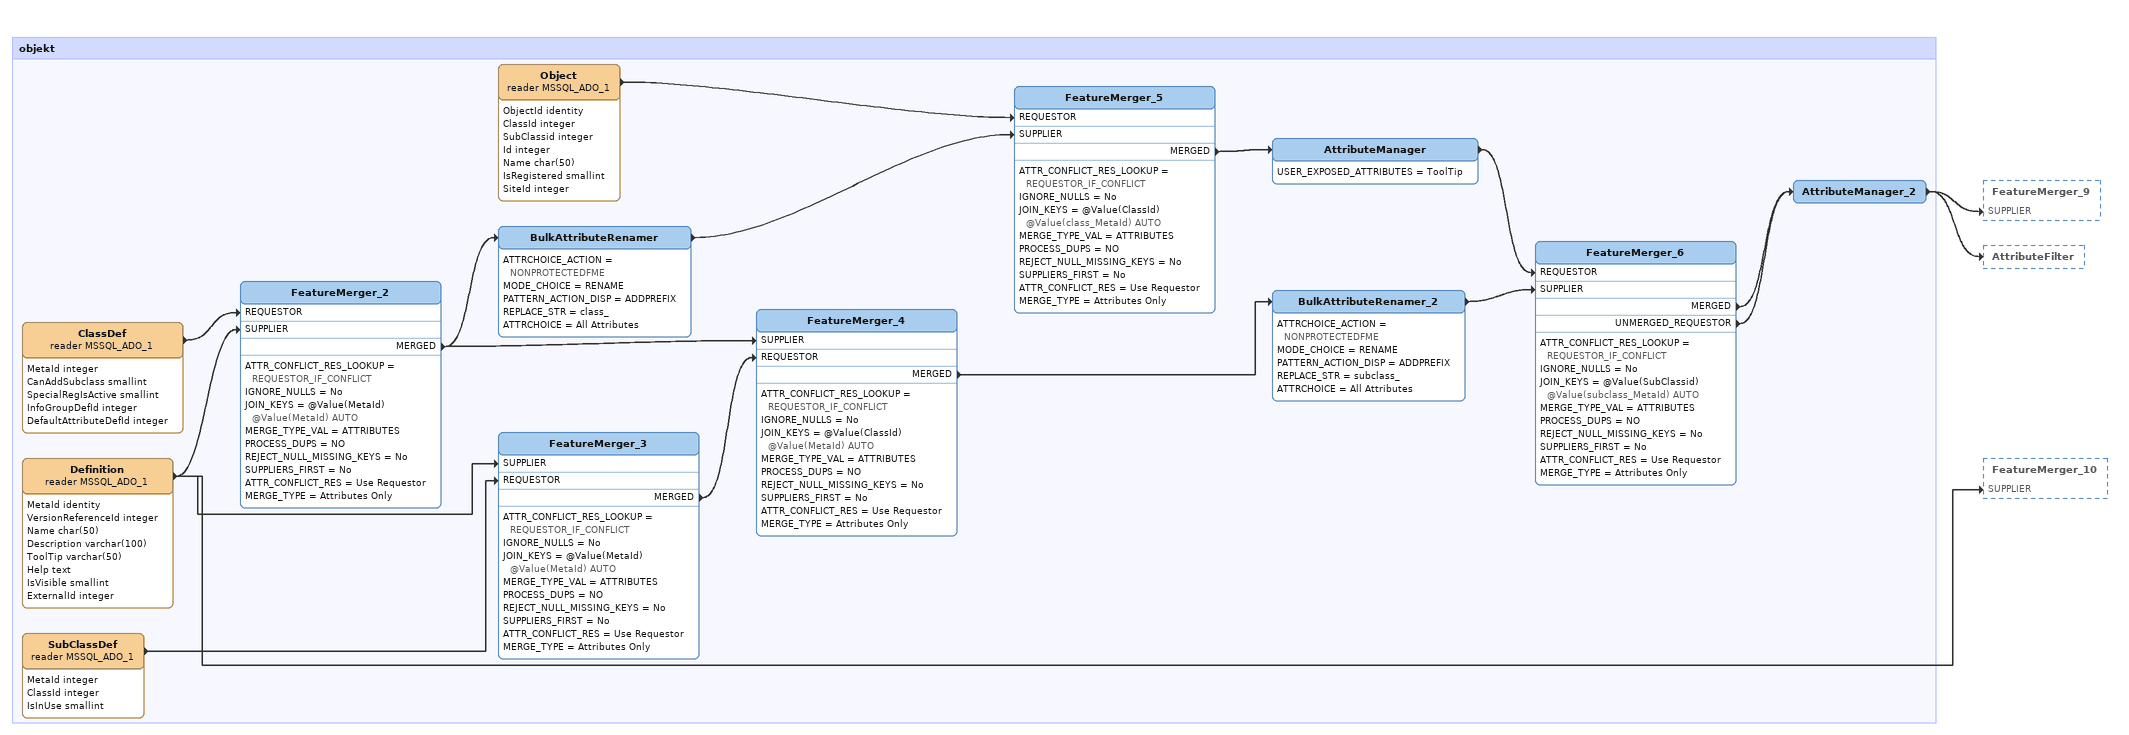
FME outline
Bookmark: objekt
ClassDef (reader MSSQL_ADO_1)
    attributes: MetaId integer, CanAddSubclass smallint, SpecialRegIsActive smallint, InfoGroupDefId integer, DefaultAttributeDefId integer
    -> FeatureMerger_2 [REQUESTOR]
Definition (reader MSSQL_ADO_1)
    attributes: MetaId identity, VersionReferenceId integer, Name char(50), Description varchar(100), ToolTip varchar(50), Help text, IsVisible smallint, ExternalId integer
    -> FeatureMerger_2 [SUPPLIER]
    -> FeatureMerger_3 [SUPPLIER]
    -> FeatureMerger_10 [SUPPLIER]
FeatureMerger_2
    ATTR_CONFLICT_RES_LOOKUP = REQUESTOR_IF_CONFLICT
    IGNORE_NULLS = No
    JOIN_KEYS = @Value(MetaId) @Value(MetaId) AUTO
    MERGE_TYPE_VAL = ATTRIBUTES
    PROCESS_DUPS = NO
    REJECT_NULL_MISSING_KEYS = No
    SUPPLIERS_FIRST = No
    ATTR_CONFLICT_RES = Use Requestor
    MERGE_TYPE = Attributes Only
    MERGED -> FeatureMerger_4 [SUPPLIER]
    MERGED -> BulkAttributeRenamer
BulkAttributeRenamer
    ATTRCHOICE_ACTION = NONPROTECTEDFME
    MODE_CHOICE = RENAME
    PATTERN_ACTION_DISP = ADDPREFIX
    REPLACE_STR = class_
    ATTRCHOICE = All Attributes
    -> FeatureMerger_5 [SUPPLIER]
SubClassDef (reader MSSQL_ADO_1)
    attributes: MetaId integer, ClassId integer, IsInUse smallint
    -> FeatureMerger_3 [REQUESTOR]
FeatureMerger_3
    ATTR_CONFLICT_RES_LOOKUP = REQUESTOR_IF_CONFLICT
    IGNORE_NULLS = No
    JOIN_KEYS = @Value(MetaId) @Value(MetaId) AUTO
    MERGE_TYPE_VAL = ATTRIBUTES
    PROCESS_DUPS = NO
    REJECT_NULL_MISSING_KEYS = No
    SUPPLIERS_FIRST = No
    ATTR_CONFLICT_RES = Use Requestor
    MERGE_TYPE = Attributes Only
    MERGED -> FeatureMerger_4 [REQUESTOR]
FeatureMerger_4
    ATTR_CONFLICT_RES_LOOKUP = REQUESTOR_IF_CONFLICT
    IGNORE_NULLS = No
    JOIN_KEYS = @Value(ClassId) @Value(MetaId) AUTO
    MERGE_TYPE_VAL = ATTRIBUTES
    PROCESS_DUPS = NO
    REJECT_NULL_MISSING_KEYS = No
    SUPPLIERS_FIRST = No
    ATTR_CONFLICT_RES = Use Requestor
    MERGE_TYPE = Attributes Only
    MERGED -> BulkAttributeRenamer_2
BulkAttributeRenamer_2
    ATTRCHOICE_ACTION = NONPROTECTEDFME
    MODE_CHOICE = RENAME
    PATTERN_ACTION_DISP = ADDPREFIX
    REPLACE_STR = subclass_
    ATTRCHOICE = All Attributes
    -> FeatureMerger_6 [SUPPLIER]
Object (reader MSSQL_ADO_1)
    attributes: ObjectId identity, ClassId integer, SubClassid integer, Id integer, Name char(50), IsRegistered smallint, SiteId integer
    -> FeatureMerger_5 [REQUESTOR]
FeatureMerger_5
    ATTR_CONFLICT_RES_LOOKUP = REQUESTOR_IF_CONFLICT
    IGNORE_NULLS = No
    JOIN_KEYS = @Value(ClassId) @Value(class_MetaId) AUTO
    MERGE_TYPE_VAL = ATTRIBUTES
    PROCESS_DUPS = NO
    REJECT_NULL_MISSING_KEYS = No
    SUPPLIERS_FIRST = No
    ATTR_CONFLICT_RES = Use Requestor
    MERGE_TYPE = Attributes Only
    MERGED -> AttributeManager
AttributeManager
    USER_EXPOSED_ATTRIBUTES = ToolTip
    -> FeatureMerger_6 [REQUESTOR]
FeatureMerger_6
    ATTR_CONFLICT_RES_LOOKUP = REQUESTOR_IF_CONFLICT
    IGNORE_NULLS = No
    JOIN_KEYS = @Value(SubClassid) @Value(subclass_MetaId) AUTO
    MERGE_TYPE_VAL = ATTRIBUTES
    PROCESS_DUPS = NO
    REJECT_NULL_MISSING_KEYS = No
    SUPPLIERS_FIRST = No
    ATTR_CONFLICT_RES = Use Requestor
    MERGE_TYPE = Attributes Only
    MERGED -> AttributeManager_2
    UNMERGED_REQUESTOR -> AttributeManager_2
AttributeManager_2
    -> FeatureMerger_9 [SUPPLIER]
    -> AttributeFilter
